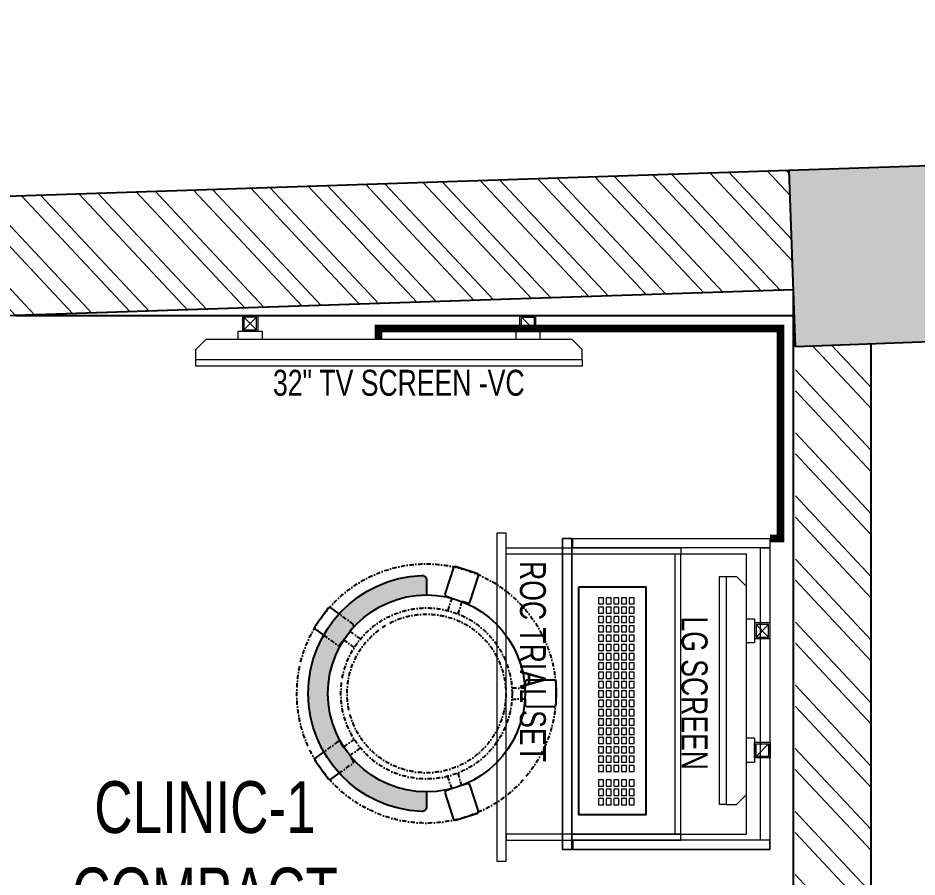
# Model space of a CAD drawing. Header units: feet. Extents: x 7170650 to 7197982, y -5581628 to -5574431.
# Drawn here: x 7186785 to 7188519, y -5576089 to -5574431 of the extents above; entities that cross this region are included whole.
import ezdxf

# ---------------------------------------------------------------- set-up
doc = ezdxf.new("R2010")
doc.units = ezdxf.units.FT
doc.header["$LTSCALE"] = 33
doc.header["$MEASUREMENT"] = 0
for name, pattern in [('ACAD_ISO03W100', [30, 12, -18]), ('DASHDOT2', [0.5, 0.25, -0.125, 0, -0.125]), ('HIDDEN', [9.524999999999995, 6.349999999999997, -3.174999999999998])]:
    doc.linetypes.add(name, pattern=pattern)
doc.layers.add('A-WALL', color=1, linetype='Continuous')
doc.layers.add('column', color=10, linetype='Continuous')
for name, color, linetype, lineweight in [('Floor-Unit', 1, 'Continuous', 13), ('HATCH', 9, 'Continuous', 9), ('LENS-DIM', 252, 'Continuous', 5), ('LENS-FURNITURE', 13, 'Continuous', 9), ('LENS-PARTITION', 21, 'Continuous', 25), ('LENS-TEXT', 31, 'Continuous', 5), ('LENS_DIMENSION', 193, 'Continuous', 0), ('LENS_PARTITION', 21, 'Continuous', 25), ('LENS_TEXT', 31, 'Continuous', 5), ('LK-EQPMT', 3, 'Continuous', 18), ('LN-ELEVATION-1', 81, 'Continuous', 25), ('LN-ELEVATION-2', 103, 'Continuous', 20), ('LN-HATCH', 251, 'Continuous', 0), ('TV', 92, 'Continuous', 18)]:
    doc.layers.add(name, color=color, linetype=linetype, lineweight=lineweight)
doc.styles.get("Standard").update_dxf_attribs({"font": 'GILC____.TTF'})
pattern_1 = [(133.11, (-3282554.536457511, 5460117.465734935), (-60.77608072651567, -56.89314995255626), []), (133.11, (-3282553.242147255, 5460156.68881176), (-60.77608072651567, -56.89314995255626), [])]

# ---------------------------------------------------------------- blocks, each defined once
blk = doc.blocks.new('A$C8e6e9e5d')
at = {"layer": 'column'}
h = blk.add_hatch(color=8, dxfattribs=at)
h.dxf.hatch_style = 1
h.paths.add_polyline_path([(-1889.152786741033, 6873.450664068572), (-1906.937994295731, 7161.379398402758), (-2230.962601375766, 7150.61506435182), (-2218.867880007252, 6859.740913076326)])
h.paths.add_polyline_path([(-5674.804216791875, 6711.262440139428), (-5688.275856960565, 7035.760593456216), (-6008.110395733267, 7025.135456534103), (-5994.528809440322, 6697.988975802437)])
h.paths.add_polyline_path([(-9362.808688808233, 6574.641016787849), (-9375.209597380832, 6913.277962384746), (-9710.026824191213, 6902.155089625158), (-9697.584292031825, 6562.381510842591)])
h.paths.add_polyline_path([(-12996.47009800188, 6462.794997716322), (-13007.42689458374, 6792.613051511347), (-13337.24494837783, 6781.656254930422), (-13326.28815179597, 6451.838201135396)])
h.paths.add_polyline_path([(-20301.75439919066, 6200.09708575625), (-20313.37524404936, 6549.904112507589), (-20643.19329784438, 6538.947315925732), (-20631.57245298475, 6189.140289174392)])
h.paths.add_polyline_path([(-16648.79085765872, 6321.451202015392), (-16660.41170251742, 6671.258228766731), (-16990.22975631151, 6660.301432184875), (-16978.60891145281, 6310.494405433535)])
h.paths.add_polyline_path([(-25384.5812387839, 5691.9313906366), (-25157.57389944699, 5796.658024725505), (-25460.784023799, 6378.90343418438), (-25730.73468096554, 6369.935476234182)])
h.paths.add_polyline_path([(-22276.730744089, 154.3063738122582), (-22531.27041420899, 652.2522050626576), (-22761.92586264666, 554.9867774946615), (-22558.35534899868, 156.257130054757)])
at = {"layer": 'LN-HATCH'}
h = blk.add_hatch(dxfattribs=at)
h.set_pattern_fill('ANSI32', color=256, scale=222, angle=88.10999999999999)
h.set_pattern_definition(pattern_1)
h.paths.add_polyline_path([(0, 0), (-848.3913592882456, 7196.545090572908), (-1906.937994295731, 7161.379398402758), (-1895.626244028099, 6978.250923374668), (-1058.347467029467, 7013.010808107444), (-258.9192090863362, 231.798998285085), (-22394.72262520995, 385.1291972175241), (-22276.730744089, 154.3063738122582)])
h.paths.add_polyline_path([(-20635.55674265046, 6309.074126917869), (-20643.19329784438, 6538.947315925732), (-25460.784023799, 6378.90343418438), (-25342.98114048038, 6152.690051040612)])
h.paths.add_polyline_path([(-16982.59320111852, 6430.428243177011), (-16990.22975631151, 6660.301432184875), (-20313.37524404936, 6549.904112507589), (-20305.73868885636, 6320.030923499725)], flags=17)
h.paths.add_polyline_path([(-13329.60839318484, 6551.783065921627), (-13337.24494837783, 6781.656254930422), (-16660.41170251742, 6671.258228766731), (-16652.77514732443, 6441.385039758869)], flags=17)
h.paths.add_polyline_path([(-9701.60980144702, 6672.307828318328), (-9710.026824191213, 6902.155089625158), (-13007.42689458374, 6792.613051511347), (-12999.79033939075, 6562.739862503484)], flags=17)
h.paths.add_polyline_path([(-5999.091562806629, 6807.894304525106), (-6008.110395733267, 7025.135456534103), (-9375.209597380832, 6913.277962384746), (-9366.834198223427, 6684.567334265448)], flags=17)
h.paths.add_polyline_path([(-2223.230077206157, 6964.650349956006), (-2230.962601375766, 7150.61506435182), (-5688.275856960565, 7035.760593456216), (-5679.366970157251, 6821.167768862098)], flags=17)
h = blk.add_hatch(dxfattribs=at)
h.set_pattern_fill('ANSI32', color=256, scale=222, angle=88.10999999999999)
h.set_pattern_definition(pattern_1)
h.paths.add_polyline_path([(-9551.607087564655, 296.1675533466041), (-9551.609756934457, 6567.727108501829), (-9697.584292031825, 6562.381510842591), (-9701.607088007033, 297.2065727794543)])
at = {"layer": 'A-WALL'}
for p, q in [((-848.3913592882456, 7196.545090572908), (-25730.73468096554, 6369.935476234182)), ((-9701.60980144702, 6672.307828318328), (-12999.79033939075, 6562.739862503484))]:
    blk.add_line(p, q, dxfattribs=at)
for points in [[(-9701.607088007033, 297.2065727794543), (-9701.60980144702, 6672.307828318328)], [(-9551.607088007033, 297.2066366244107), (-9551.609756934457, 6567.727108501829)]]:
    blk.add_lwpolyline(points, dxfattribs=at)
at = {"layer": 'column'}
for p, q in [((-9697.584292031825, 6562.381510842591), (-9710.026824191213, 6902.155089625158)), ((-9362.808688808233, 6574.641016787849), (-9697.584292031825, 6562.381510842591))]:
    blk.add_line(p, q, dxfattribs=at)
blk = doc.blocks.new('TRIAL SET ROC')
at = {"layer": 'LENS-DIM', "ltscale": 0.5}
for points in [[(-400.3652351796627, -364.3162249757442), (-430.3652351796626, -364.3162249757442)], [(169.6347648203373, -364.3162249757442), (139.6347648203373, -364.3162249757442)]]:
    blk.add_lwpolyline(points, dxfattribs=at)
at = {"layer": 'LENS-FURNITURE'}
blk.add_lwpolyline([(-430.3652351796626, 18), (169.6347648203373, 18), (169.6347648203373, -382.3162249757443), (-430.3652351796626, -382.3162249757443)], close=True, dxfattribs=at)
at = {"layer": 'LENS-FURNITURE', "color": 146}
for points in [[(-412.3652351796627, -153.6065521437457), (-400.3652351796627, -153.6065521437457), (-400.3652351796628, -490.6065521437458), (-412.3652351796627, -490.6065521437458)], [(139.6347648203373, -153.6065521437458), (-400.3652351796627, -153.6065521437457), (-400.3652351796627, -165.6065521437457), (139.6347648203373, -165.6065521437458)], [(151.6347648203373, -153.6065521437458), (139.6347648203373, -153.6065521437458), (139.6347648203372, -490.6065521437458), (151.6347648203373, -490.6065521437458)], [(192.1347648203373, -490.6065521437458), (-440.8652351796627, -490.6065521437458), (-440.8652351796627, -508.6065521437458), (192.1347648203373, -508.6065521437458)]]:
    blk.add_lwpolyline(points, close=True, dxfattribs=at)
at = {"layer": 'LN-ELEVATION-2'}
for points in [[(-430.3652351796626, 18), (-412.3652351796627, 18), (-412.3652351796627, -362.3162249757442), (-430.3652351796626, -362.3162249757442)], [(-412.3652351796627, 18), (151.6347648203373, 18), (151.6347648203373, 0), (-412.3652351796627, 0)], [(169.6347648203373, 18), (151.6347648203373, 18), (151.6347648203373, -362.3162249757442), (169.6347648203373, -362.3162249757442)], [(169.6347648203373, -364.3162249757442), (-430.3652351796626, -364.3162249757442), (-430.3652351796626, -382.3162249757443), (169.6347648203373, -382.3162249757443)], [(169.6347648203373, -382.3162249757443), (-430.3652351796626, -382.3162249757443), (-430.3652351796626, -364.3162249757442), (169.6347648203373, -364.3162249757442)]]:
    blk.add_lwpolyline(points, close=True, dxfattribs=at)
at = {"layer": 'LN-ELEVATION-2', "linetype": 'HIDDEN', "ltscale": 100}
blk.add_lwpolyline([(-400.3652351796627, -364.3162249757442), (139.6347648203373, -364.3162249757442), (139.6347648203373, -27.35909500904381), (-400.3652351796627, -27.35909500904381)], close=True, dxfattribs=at)
at = {"insert": (-386.8645105547048, -414.1468168679739), "char_height": 50, "attachment_point": 1}
blk.add_mtext_dynamic_manual_height_columns('ROC TRIAL SET', width=625.228464345434, gutter_width=500, heights=[0], dxfattribs=at)
blk = doc.blocks.new('*U24')
at = {"layer": 'LK-EQPMT', "ltscale": 12}
blk.add_lwpolyline([(5.986879315214991, 4.914598100478997), (-5.986879315214991, 4.914598100478997), (-5.986879315214991, -4.914598100478997), (5.986879315214991, -4.914598100478997)], close=True, dxfattribs=at)
blk = doc.blocks.new('*U25')
at = {"color": 0, "linetype": 'ByBlock', "lineweight": -2}
for p in [(0, 0), (17.96063794564497, 0), (35.92127589128995, 0), (53.88191383693492, 0), (71.8425517825799, 0), (89.80318972822487, 0), (107.7638276738698, 0), (125.7244656195148, 0), (143.6851035651598, 0), (161.6457415108048, 0), (179.6063794564497, 0), (197.5670174020947, 0), (215.5276553477397, 0), (233.4882932933847, 0), (251.4489312390296, 0), (269.4095691846746, 0), (287.3702071303196, 0), (305.3308450759646, 0), (323.2914830216096, 0), (-9e-16, -14.74379430143699), (17.96063794564497, -14.74379430143699), (35.92127589128995, -14.74379430143699), (53.88191383693492, -14.74379430143699), (71.8425517825799, -14.74379430143699), (89.80318972822487, -14.74379430143699), (107.7638276738698, -14.74379430143699), (125.7244656195148, -14.74379430143699), (143.6851035651598, -14.74379430143699), (161.6457415108048, -14.74379430143699), (179.6063794564497, -14.74379430143699), (197.5670174020947, -14.74379430143699), (215.5276553477397, -14.74379430143699), (233.4882932933847, -14.74379430143699), (251.4489312390296, -14.74379430143699), (269.4095691846746, -14.74379430143699), (287.3702071303196, -14.74379430143699), (305.3308450759646, -14.74379430143699), (323.2914830216096, -14.74379430143699), (-1.8e-15, -29.48758860287398), (17.96063794564497, -29.48758860287398), (35.92127589128995, -29.48758860287398), (53.88191383693492, -29.48758860287398), (71.8425517825799, -29.48758860287398), (89.80318972822487, -29.48758860287398), (107.7638276738698, -29.48758860287398), (125.7244656195148, -29.48758860287398), (143.6851035651598, -29.48758860287398), (161.6457415108048, -29.48758860287398), (179.6063794564497, -29.48758860287398), (197.5670174020947, -29.48758860287398), (215.5276553477397, -29.48758860287398), (233.4882932933847, -29.48758860287398), (251.4489312390296, -29.48758860287398), (269.4095691846746, -29.48758860287398), (287.3702071303196, -29.48758860287398), (305.3308450759646, -29.48758860287398), (323.2914830216096, -29.48758860287398), (-2.7e-15, -44.23138290431096), (17.96063794564497, -44.23138290431096), (35.92127589128995, -44.23138290431096), (53.88191383693492, -44.23138290431096), (71.8425517825799, -44.23138290431096), (89.80318972822487, -44.23138290431096), (107.7638276738698, -44.23138290431096), (125.7244656195148, -44.23138290431096), (143.6851035651598, -44.23138290431096), (161.6457415108048, -44.23138290431096), (179.6063794564497, -44.23138290431096), (197.5670174020947, -44.23138290431096), (215.5276553477397, -44.23138290431096), (233.4882932933847, -44.23138290431096), (251.4489312390296, -44.23138290431096), (269.4095691846746, -44.23138290431096), (287.3702071303196, -44.23138290431096), (305.3308450759646, -44.23138290431096), (323.2914830216096, -44.23138290431096), (-3.6e-15, -58.97517720574795), (17.96063794564497, -58.97517720574795), (35.92127589128994, -58.97517720574795), (53.88191383693492, -58.97517720574795), (71.8425517825799, -58.97517720574795), (89.80318972822487, -58.97517720574795), (107.7638276738698, -58.97517720574795), (125.7244656195148, -58.97517720574795), (143.6851035651598, -58.97517720574795), (161.6457415108048, -58.97517720574795), (179.6063794564497, -58.97517720574795), (197.5670174020947, -58.97517720574795), (215.5276553477397, -58.97517720574795), (233.4882932933847, -58.97517720574795), (251.4489312390296, -58.97517720574795), (269.4095691846746, -58.97517720574795), (287.3702071303196, -58.97517720574795), (305.3308450759646, -58.97517720574795), (323.2914830216096, -58.97517720574795)]:
    blk.add_blockref('*U24', p, dxfattribs=at)
blk = doc.blocks.new('*U22')
at = {"layer": 'LK-EQPMT', "ltscale": 12}
blk.add_lwpolyline([(5.986879315214991, 4.914598100478997), (-5.986879315214991, 4.914598100478997), (-5.986879315214991, -4.914598100478997), (5.986879315214991, -4.914598100478997)], close=True, dxfattribs=at)
blk = doc.blocks.new('*U23')
at = {"color": 0, "linetype": 'ByBlock', "lineweight": -2}
for p in [(0, 0), (17.96063794564497, 0), (35.92127589128995, 0), (-9e-16, -14.74379430143699), (17.96063794564497, -14.74379430143699), (35.92127589128995, -14.74379430143699), (-1.8e-15, -29.48758860287398), (17.96063794564497, -29.48758860287398), (35.92127589128995, -29.48758860287398), (-2.7e-15, -44.23138290431096), (17.96063794564497, -44.23138290431096), (35.92127589128995, -44.23138290431096), (-3.6e-15, -58.97517720574795), (17.96063794564497, -58.97517720574795), (35.92127589128994, -58.97517720574795)]:
    blk.add_blockref('*U22', p, dxfattribs=at)
blk = doc.blocks.new('*U17')
at = {"ltscale": 12}
blk.add_lwpolyline([(8.040144996717572, 2.91038e-11), (8.040144996717572, 129.0940371821052), (448.0401449967176, 129.0940371821052), (448.0401449967176, 2.91038e-11)], close=True, dxfattribs=at)
for name, p in [('*U25', (35.16895717114949, 101.6202952143818)), ('*U23', (386.6121428576974, 101.6202952143818))]:
    blk.add_blockref(name, p)
blk = doc.blocks.new('CLINIC SCREEN')
at = {"layer": 'TV'}
for p, q in [((-103.1090284836336, 42.85441964946222), (-127.4114311772946, 18.55201695591665)), ((-127.4114311772946, 42.85441964946222), (-103.1090284836336, 18.55201695591665)), ((102.7052824410566, 42.85441964946222), (127.007685134602, 18.55201695591665))]:
    blk.add_line(p, q, dxfattribs=at)
at = {"layer": 'TV', "ltscale": 12}
for p, q in [((-220.0000000000082, -19.41163062257681), (-200.5883693773149, 0)), ((200.5883693773149, 0), (-200.5883693773149, 0)), ((-138.5315413423604, 0), (-138.5315413423604, 15.514207008644)), ((-138.5315413423604, 15.514207008644), (-91.98892031613741, 15.514207008644)), ((-91.98892031613741, 15.514207008644), (-91.98892031613741, 0)), ((91.98892031610741, 15.514207008644), (91.98892031610741, 0)), ((91.98892031610741, 15.514207008644), (138.5315413423595, 15.514207008644)), ((138.5315413423595, 0), (138.5315413423595, 15.514207008644)), ((219.9999999999918, -19.41163062257681), (200.5883693773149, 0)), ((-220.0000000000082, -38.82326124538668), (-220.0000000000082, -19.41163062257681)), ((219.9999999999918, -38.82326124538668), (219.9999999999918, -19.41163062257681))]:
    blk.add_line(p, q, dxfattribs=at)
at = {"layer": 'TV'}
for points in [[(-130.4492315140169, 15.51421661919448), (-100.0712281470269, 15.51421661919448), (-100.0712281470269, 45.89221998606814), (-130.4492315140169, 45.89221998606814)], [(-127.4114311772946, 18.55201695591665), (-103.1090284836336, 18.55201695591665), (-103.1090284836336, 42.85441964946222), (-127.4114311772946, 42.85441964946222)], [(130.0454854713243, 15.51421661919448), (99.66748210433435, 15.51421661919448), (99.66748210433435, 45.89221998606814), (130.0454854713243, 45.89221998606814)], [(127.007685134602, 18.55201695591665), (102.7052824410566, 18.55201695591665), (102.7052824410566, 42.85441964946222), (127.007685134602, 42.85441964946222)]]:
    blk.add_lwpolyline(points, close=True, dxfattribs=at)
at = {"layer": 'TV', "ltscale": 12}
blk.add_lwpolyline([(-220.0000000000082, -51.71278328332107), (-220.0000000000082, -38.82326124538668), (219.9999999999918, -38.82326124538668), (219.9999999999918, -51.71278328332107)], close=True, dxfattribs=at)
at = {"layer": 'Floor-Unit', "color": 0, "ltscale": 2, "insert": (5.199680584678389, -100.4085774972336), "char_height": 50, "attachment_point": 5}
blk.add_mtext_dynamic_manual_height_columns('LG SCREEN', width=466.4796511627907, gutter_width=12.5, heights=[0], dxfattribs=at)
blk = doc.blocks.new('32INCH VC FOR CLINIC')
at = {"layer": 'LK-EQPMT'}
for p, q in [((116.8909715171903, 152.5672029328125), (92.58856882341206, 128.264800239267)), ((92.58856882341206, 152.5672029328125), (116.8909715171903, 128.264800239267)), ((627.7052824404091, 152.5672029328125), (652.0076851341872, 128.264800239267))]:
    blk.add_line(p, q, dxfattribs=at)
at = {"layer": 'LK-EQPMT', "ltscale": 12}
for p, q in [((81.46845865808427, 109.7127832833503), (81.46845865808427, 125.2269902919943)), ((81.46845865808427, 125.2269902919943), (128.0110796838999, 125.2269902919943)), ((128.0110796838999, 125.2269902919943), (128.0110796838999, 109.7127832833503)), ((616.9889203161001, 125.2269902919943), (616.9889203161001, 109.7127832833503)), ((616.9889203161001, 125.2269902919943), (663.5315413419156, 125.2269902919943)), ((663.5315413419156, 109.7127832833503), (663.5315413419156, 125.2269902919943)), ((0, 90.30115266077335), (19.41163062304258, 109.7127832833503)), ((725.5883693769574, 109.7127832833503), (19.41163062304258, 109.7127832833503)), ((745, 90.30115266077335), (725.5883693769574, 109.7127832833503)), ((0, 70.88952203796362), (0, 90.30115266077335)), ((745, 70.88952203796362), (745, 90.30115266077335))]:
    blk.add_line(p, q, dxfattribs=at)
at = {"layer": 'LK-EQPMT'}
for points in [[(89.55076848529278, 125.2269999025447), (119.9287718534469, 125.2269999025447), (119.9287718534469, 155.6050032694184), (89.55076848529278, 155.6050032694184)], [(92.58856882341206, 128.264800239267), (116.8909715171903, 128.264800239267), (116.8909715171903, 152.5672029328125), (92.58856882341206, 152.5672029328125)], [(655.0454854704439, 125.2269999025447), (624.6674821041522, 125.2269999025447), (624.6674821041522, 155.6050032694184), (655.0454854704439, 155.6050032694184)], [(652.0076851341872, 128.264800239267), (627.7052824404091, 128.264800239267), (627.7052824404091, 152.5672029328125), (652.0076851341872, 152.5672029328125)]]:
    blk.add_lwpolyline(points, close=True, dxfattribs=at)
at = {"layer": 'LK-EQPMT', "ltscale": 12}
blk.add_lwpolyline([(0, 58.0000000000291), (0, 70.88952203796362), (745, 70.88952203796362), (745, 58.0000000000291)], close=True, dxfattribs=at)
at = {"layer": 'LENS-TEXT', "color": 0, "ltscale": 2, "insert": (391.1996805854142, 25.6359011628374), "char_height": 50, "attachment_point": 5}
blk.add_mtext_dynamic_manual_height_columns('32" TV SCREEN -VC', width=466.4796511627907, gutter_width=12.5, heights=[0], dxfattribs=at)
blk = doc.blocks.new('DR STOOL')
at = {"layer": 'HATCH'}
h = blk.add_hatch(dxfattribs=at)
h.set_pattern_fill('ANSI36', color=250, angle=-90.00000000000001)
h.set_pattern_definition([(315, (-227.8099174643867, 917.3997257252777), (6.173926083235043, -1.683798022700468), [7.9375, -1.587499999999999, 0, -1.587499999999999])])
edge = h.paths.add_edge_path()
edge.add_line((-190.0000000041909, 4.511094e-10), (-218.6899174675346, 4.511094e-10))
edge.add_arc((-218.6899174670689, 9.120000000388245), 9.119999999940092, 177.6119845363388, 269.9999999996136, ccw=False)
edge.add_arc((-1.8626451e-09, 3.565219e-10), 228.000000002257, 2.3880154632688004, 177.6119845367313, ccw=False)
edge.add_arc((218.6899174633436, 9.120000000497384), 9.120000000051716, -90.00000000034493, 2.3880154629299, ccw=False)
edge.add_line((218.6899174633436, 4.511094e-10), (190, 4.511094e-10))
edge.add_arc((-1.8626451e-09, 4.511094e-10), 190.000000001979, -1.27e-14, 180)
at = {"layer": 'LN-ELEVATION-1', "color": 1, "ltscale": 100}
for p, q in [((-128.6221585394814, 215.4841044476634), (-165.2704676063731, 189.0243927398114)), ((-124.7228340068832, 214.8545704018979), (-128.6221585394814, 215.4841044476634)), ((-112.6981821293011, 198.1996966340157), (-124.7228340068832, 214.8545704018979)), ((124.7553772013634, 214.9803744515593), (112.5488144652918, 198.2845540212292)), ((128.7014972954057, 215.5933048763618), (124.7553772013634, 214.9803744515593)), ((128.7014972954057, 215.5933048763618), (124.7553772013634, 214.9803744515593)), ((165.1911288509145, 188.915192311113), (128.7014972954057, 215.5933048763618)), ((165.1911288509145, 188.915192311113), (128.7014972954057, 215.5933048763618)), ((-165.2704676063731, 189.0243927398114), (-165.9069543029182, 185.0820035930228)), ((-165.9069543029182, 185.0820035930228), (-153.8003208162263, 168.3135803133482)), ((153.6734594982117, 168.4294150282658), (165.7973639420234, 185.0121775862135)), ((165.7973639420234, 185.0121775862135), (165.1911288509145, 188.915192311113)), ((165.7973639420234, 185.0121775862135), (165.1911288509145, 188.915192311113)), ((-191.2928382232785, -35.45407700946089), (-242.9550312487409, -52.24013893969095)), ((-187.9259491492994, -37.1695928365807), (-191.2928382232785, -35.45407700946089)), ((-184.1424400564283, -48.81403796559607), (-187.9259491492994, -37.1695928365807)), ((188.0651108901948, -36.96233201187715), (184.0504167033359, -49.19388854173303)), ((191.3981811110861, -35.27656588272658), (188.0651108901948, -36.96233201187715)), ((243.0100176925771, -52.21682526778022), (191.3981811110861, -35.27656588272658)), ((-242.9550312487409, -52.24013893969095), (-244.7482102331705, -55.75945052818861)), ((-244.7482102331705, -55.75945052818861), (-230.7800458371639, -98.74904560100549)), ((-173.8639617776498, -80.4479453730819), (-177.8421125086024, -68.2044548037811)), ((177.6922140880488, -68.56540505095472), (173.8739495249465, -80.1985000452405)), ((230.715890809428, -98.7280946081737), (244.8123673382215, -55.78040257930116)), ((244.8123673382215, -55.78040257930116), (243.0100176925771, -52.21682526778022)), ((-227.2218665438704, -100.5620286722478), (-175.5596735184081, -83.7759667420105)), ((-175.5596735184081, -83.7759667420105), (-173.8639617776498, -80.4479453730819)), ((173.8739495249465, -80.1985000452405), (175.5794035866856, -83.5704969359358)), ((175.5794035866856, -83.5704969359358), (227.1912401677109, -100.5107563209894)), ((-230.7800458371639, -98.74904560100549), (-227.2218665438704, -100.5620286722478)), ((227.1912401677109, -100.5107563209894), (230.715890809428, -98.7280946081737)), ((-22.72193054761737, -190.2142363802995), (-25.39390889601782, -192.886214728569)), ((-10.47823652112856, -190.2142363802995), (-22.72193054761737, -190.2142363802995)), ((22.78362171910703, -190.2142363802995), (9.910054048988968, -190.2142363802995)), ((25.42475448176265, -192.8553691428751), (22.78362171910703, -190.2142363802995)), ((-25.39390889601782, -192.886214728569), (-25.39390889601782, -247.2070584567482)), ((25.42475448176265, -247.1762128710543), (25.42475448176265, -192.8553691428751)), ((-25.39390889601782, -247.2070584567482), (-22.60096735274419, -250)), ((-22.60096735274419, -250), (22.60096735274419, -250)), ((22.60096735274419, -250), (25.42475448176265, -247.1762128710543))]:
    blk.add_line(p, q, dxfattribs=at)
at = {"layer": 'LN-ELEVATION-1', "linetype": 'DASHDOT2'}
for p, q in [((-92.92521573789418, 170.8129362839827), (-112.6981821293011, 198.1996966340157)), ((112.5488144652918, 198.2845540212292), (92.69529851106927, 171.1294289919315)), ((-153.8003208162263, 168.3135803133482), (-134.1093360339291, 141.0403694751003)), ((-103.4542870586738, 159.9154408004979), (-93.52748446213081, 167.0824927485227)), ((-88.15393704269081, 139.4771787207864), (-103.4542870586738, 159.9154408004979)), ((-93.52748446213081, 167.0824927485227), (-92.92521573789418, 170.8129362839827)), ((103.6608748426661, 159.8406005539291), (88.19885099539533, 139.4487815762331)), ((92.69529851106927, 171.1294289919315), (93.26858203159645, 167.4385604566923)), ((93.26858203159645, 167.4385604566923), (103.6608748426661, 159.8406005539291)), ((133.7372852512635, 141.1612321265929), (153.6734594982117, 168.4294150282658)), ((-134.1093360339291, 141.0403694751003), (-130.4219571123831, 140.4450534014686)), ((-130.4219571123831, 140.4450534014686), (-119.9844727469608, 147.9808124662595)), ((-119.9844727469608, 147.9808124662595), (-105.3687285655178, 126.9741353208374)), ((105.4096150295809, 126.94019481352), (120.1194891873747, 147.8074627162714)), ((120.1194891873747, 147.8074627162714), (130.0033113472163, 140.5812532722048)), ((130.0033113472163, 140.5812532722048), (133.7372852512635, 141.1612321265929)), ((-159.954806596972, -40.49024384317454), (-184.1424400564283, -48.81403796559607)), ((184.0504167033359, -49.19388854173303), (159.8786162491887, -40.79004861696012)), ((-177.8421125086024, -68.2044548037811), (-153.4148110738024, -60.73628028803068)), ((153.3006618716754, -61.02382378749462), (177.6922140880488, -68.56540505095472)), ((-10.92024635523557, -164.6382343793375), (-10.47823652112856, -190.2142363802995)), ((9.910054048988968, -190.2142363802995), (10.35584833659231, -164.674698740353))]:
    blk.add_line(p, q, dxfattribs=at)
at = {"layer": 'LN-ELEVATION-1', "color": 1, "ltscale": 100}
blk.add_lwpolyline([(-190.0000000023283, 0), (-218.6899174656719, 0, -0.4264743413925903), (-227.8019973598421, 9.5, -0.959166304662544), (227.8019973593764, 9.5, -0.4264743413925903), (218.6899174647406, 0), (190.0000000013969, 0)], format="xyb", dxfattribs=at)
at = {"layer": 'LN-ELEVATION-1', "linetype": 'DASHDOT2'}
for radius in [250, 165, 153]:
    blk.add_circle((0, 0), radius, dxfattribs=at)
at = {"layer": 'LN-ELEVATION-1', "color": 1, "ltscale": 100}
blk.add_circle((0, 0), 190, dxfattribs=at)

msp = doc.modelspace()

# ---------------------------------------------------------------- linework, layer by layer
at = {"color": 13, "linetype": 'ACAD_ISO03W100', "ltscale": 0.01, "const_width": 15}
msp.add_lwpolyline([(7188235.105778156, -5575435.565066639), (7188255.464873178, -5575435.565066639), (7188255.464873171, -5575030.509007241), (7187480.464873175, -5575030.509007241), (7187480.464873175, -5575051.401227219)], dxfattribs=at)
at = {"layer": 'LENS-PARTITION'}
msp.add_lwpolyline([(7186780.463757815, -5575005.509007233), (7188280.463779035, -5575005.509007233), (7188280.463757826, -5574955.677911921)], close=True, dxfattribs=at)

# ---------------------------------------------------------------- block references
msp.add_blockref('32INCH VC FOR CLINIC', (7187128.201986557, -5575161.114010502))
at = {"rotation": 270}
for name, p in [('TRIAL SET ROC', (7188217.105778156, -5575865.930301818)), ('*U17', (7187866.832708537, -5575520.710737646))]:
    msp.add_blockref(name, p, dxfattribs=at)
at = {"layer": 'LENS-FURNITURE', "rotation": 89.99999999999999}
msp.add_blockref('DR STOOL', (7187572.792172535, -5575734.420658524), dxfattribs=at)
at = {"layer": 'LENS_DIMENSION'}
msp.add_blockref('A$C8e6e9e5d', (7197982.073559273, -5581627.985740245), dxfattribs=at)
at = {"layer": 'LENS_PARTITION', "rotation": 270}
msp.add_blockref('CLINIC SCREEN', (7188189.74668315, -5575728.762334439), dxfattribs=at)

# ---------------------------------------------------------------- texts
at = {"layer": 'LENS_TEXT', "linetype": 'Continuous', "ltscale": 3, "insert": (7187145.717446898, -5576121.074887533), "char_height": 100, "attachment_point": 5}
msp.add_mtext_dynamic_manual_height_columns('CLINIC-1 COMPACT ROC- MINSIGN', width=730.5073781448633, gutter_width=0.9999999999999992, heights=[0], dxfattribs=at)

doc.saveas('drawing.dxf')
